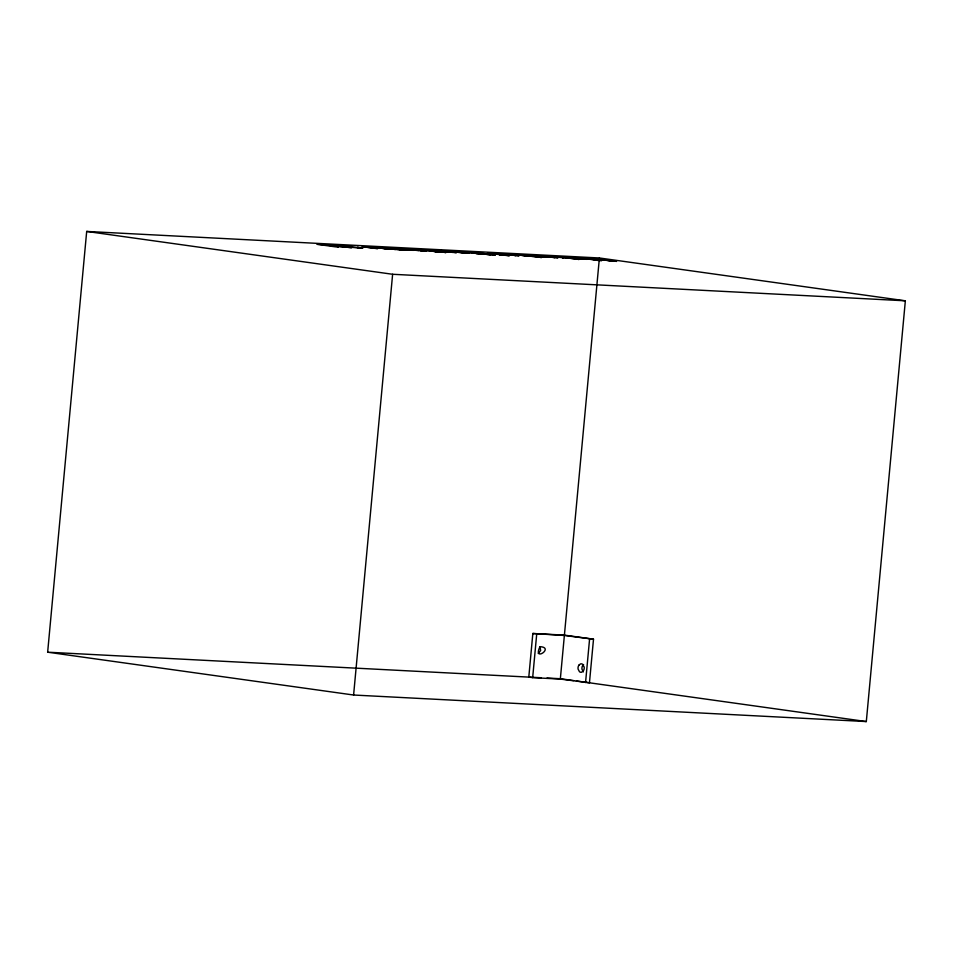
<?xml version="1.0" encoding="UTF-8"?>
<svg xmlns="http://www.w3.org/2000/svg" width="953" height="953" viewBox="0 0 953 953"><rect width="100%" height="100%" fill="white"/><g stroke="black" fill="none" stroke-linecap="round" stroke-linejoin="round"><path stroke-width="1.43" d="M47.65 652.197L86.687 231.436L599.401 257.977L905.35 300.803L866.313 721.564L353.599 695.023L47.65 652.197L541.054 677.738M353.599 695.023L392.624 274.273L86.687 231.436M532.834 633.495L528.796 677.095L532.667 677.643L560.328 679.072L589.454 682.801L593.505 639.201L564.414 635.127L532.834 633.495L564.379 635.472L593.505 639.201M532.667 677.643L536.718 634.031M560.328 679.072L599.401 257.977M585.547 682.598L589.585 638.998M583.593 664.563L582.414 666.099A3.991 2.728 -87 0 0 582.021 669.304L583.379 671.901M539.982 646.682C532.37 662.692 554.92 647.409 539.982 646.682L540.637 650.53L538.254 653.472M576.47 258.418L587.024 259.323L563.247 257.024L581.83 258.549L570.907 257.644L578.662 258.275L577.065 258.263M490.378 253.415L487.829 253.129L501.481 254.844M392.624 274.273L905.35 300.803M546.998 678.036L560.376 678.727M406.931 249.96L413.304 250.329L389.527 248.03L408.098 249.555L402.273 249.424L405.49 249.853M538.719 256.941L545.402 257.274L529.82 255.297L538.921 256.655L536.372 256.619M420.344 250.782L426.753 250.996L407.574 249.043L423.597 250.722L413.519 250.055L419.058 250.675M491.045 253.295L507.627 255.321L505.817 255.059M382.058 247.863L370.705 247.208L390.456 249.114L373.707 247.435L387.418 248.876L382.379 248.066M505.709 255.213L509.39 255.738L499.205 254.725L501.016 254.975M400.081 249.591L401.892 249.841L382.093 247.661L395.745 249.364M399.962 249.746L403.655 250.258L393.47 249.245L395.281 249.507M561.829 678.941L573.611 680.585M576.362 680.966L866.313 721.564M373.421 248.233L362.128 246.624L377.71 248.59L373.421 248.233M532.679 256.476L514.179 254.642L523.411 254.975L541.566 257.513L532.679 256.476M437.177 250.699L450.257 252.092L437.177 250.699M499.146 253.772L518.861 255.761L499.146 253.772M579.019 665.027L578.507 665.897A3.991 2.728 -87 0 0 578.102 669.101L579.472 671.698A4.801 3.276 -87 0 0 581.795 672.163L583.724 670.233A3.991 2.728 -87 0 0 584.129 667.017L582.76 664.42A4.801 3.276 -87 0 0 580.437 663.955L579.019 665.027M566.32 257.858L562.746 258.168L563.247 257.763L549.25 256.309L563.688 257.489L558.732 256.798L561.031 256.917L579.126 259.454L566.32 257.858M476.059 253.45L490.604 254.677L476.059 253.45M468.709 253.153L449.125 251.223L468.709 253.153M557.827 257.763L538.254 255.833L557.827 257.763M465.707 252.902L456.189 252.164L465.707 252.902M554.825 257.513L545.307 256.774L554.825 257.513M352.145 246.601C343.187 246.934 364.951 248.566 357.375 247.387L362.843 248.09L335.849 245.266L352.145 246.601M452.437 252.366L433.972 250.401L442.418 250.913L435.688 249.96L438.07 250.091L456.463 252.664L452.437 252.366M502.314 254.046L515.823 255.523L502.314 254.046M404.942 249.281L397.175 248.662L404.942 249.281M517.396 254.82L530.428 256.25L517.396 254.82M473.45 253.164L495.346 255.118L477.25 252.581L474.606 252.45L482.373 253.534L461.061 251.747L473.45 253.164M320.22 244.456L316.944 244.29L335.361 246.839L338.506 246.994L336.516 246.279L351.717 247.685L336.361 246.112L334.062 245.171L330.882 245.004L332.919 245.767L320.22 244.456M422 249.722L419.57 249.591L435.128 251.556L422 249.722M427.968 250.031L425.574 249.912L446.064 252.569L427.968 250.031M582.295 258.013L579.793 257.882L597.888 260.419L601.629 260.61L591.896 258.763L616.567 261.384L598.472 258.859L595.959 258.728L611.278 260.86L587.81 258.299L597.507 260.145L582.295 258.013M437.582 251.902L435.152 251.771L440.095 252.259L437.582 251.902"/></g></svg>
